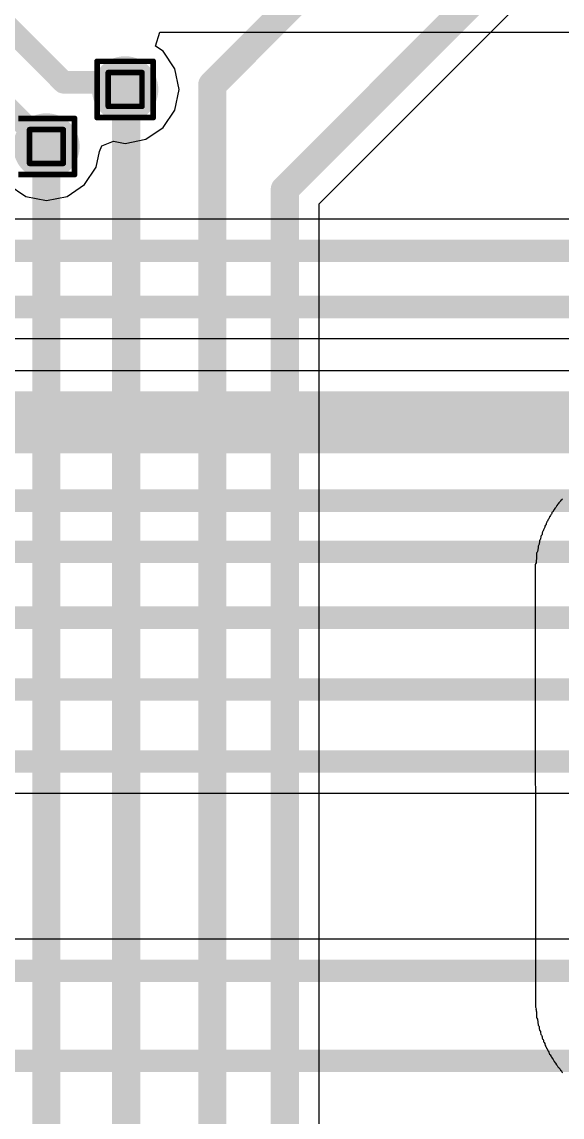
# Model space of a CAD drawing. Header units: inches. Extents: x -8 to 210, y -39 to 109.
# Drawn here: x 34.7 to 39.59, y 32.05 to 41.95 of the extents above; entities that cross this region are included whole.
import ezdxf

# ---------------------------------------------------------------- set-up
doc = ezdxf.new("R2010")
doc.units = ezdxf.units.IN
for name, color, linetype in [('Bottom Layer', 5, 'Continuous'), ('Bottom Overlay', 54, 'Continuous'), ('Drill Drawing', 1, 'Continuous'), ('Top Layer', 1, 'Continuous'), ('Via Holes', 16, 'Continuous')]:
    doc.layers.add(name, color=color, linetype=linetype)

msp = doc.modelspace()

# ---------------------------------------------------------------- hatches: boundary and pattern name
at = {"layer": 'Bottom Layer'}
h = msp.add_hatch(color=5, dxfattribs=at)
edge = h.paths.add_edge_path()
edge.add_arc((35.6362, 41.3354), 0.3, 0, 360)
h = msp.add_hatch(color=5, dxfattribs=at)
edge = h.paths.add_edge_path()
edge.add_arc((34.925, 40.8201), 0.3, 0, 360)
at = {"layer": 'Top Layer'}
h = msp.add_hatch(color=1, dxfattribs=at)
edge = h.paths.add_edge_path()
edge.add_arc((35.6362, 41.3354), 0.3, 0, 360)
h = msp.add_hatch(color=1, dxfattribs=at)
edge = h.paths.add_edge_path()
edge.add_arc((34.925, 40.8201), 0.3, 0, 360)
at = {"layer": 'Via Holes'}
h = msp.add_hatch(color=7, dxfattribs=at)
edge = h.paths.add_edge_path()
edge.add_arc((35.6362, 41.3354), 0.15, 0, 360)
h = msp.add_hatch(color=7, dxfattribs=at)
edge = h.paths.add_edge_path()
edge.add_arc((34.925, 40.8201), 0.15, 0, 360)

# ---------------------------------------------------------------- linework, layer by layer
at = {"layer": 'Bottom Layer'}
for p, q in [((35.9106, 41.7267), (35.9491, 41.8537)), ((35.9491, 41.8537), (68.5636, 41.8537)), ((35.9807, 41.6799), (35.9106, 41.7267)), ((36.0863, 41.5218), (35.9807, 41.6799)), ((36.1234, 41.3354), (36.0863, 41.5218)), ((36.0863, 41.149), (36.1234, 41.3354)), ((35.9807, 40.9909), (36.0863, 41.149)), ((35.8226, 40.8853), (35.9807, 40.9909)), ((35.4243, 40.825), (35.5319, 40.869)), ((35.5319, 40.869), (35.6362, 40.8482)), ((35.6362, 40.8482), (35.8226, 40.8853)), ((35.3751, 40.6336), (35.4032, 40.775)), ((35.4032, 40.775), (35.4243, 40.825)), ((35.2695, 40.4756), (35.3751, 40.6336)), ((34.5805, 40.4756), (34.7386, 40.37)), ((35.1114, 40.37), (35.2695, 40.4756)), ((34.7386, 40.37), (34.925, 40.3329)), ((34.925, 40.3329), (35.1114, 40.37)), ((41.6775, 40.1629), (23.5205, 40.1629)), ((23.5205, 39.0851), (46.9885, 39.0851)), ((52.8254, 38.7948), (32.7954, 38.7948)), ((19.5296, 34.9807), (60.013, 34.9807)), ((60.1472, 33.6602), (19.6483, 33.6602))]:
    msp.add_line(p, q, dxfattribs=at)
for points in [[(33.9598, 42.5196, 0.2032, 0.2032, 0), (35.0799, 41.3995, 0.2032, 0.2032, 0)], [(33.6065, 42.1386, 0.2032, 0.2032, 0), (34.925, 40.8201, 0.2032, 0.2032, 0)], [(35.0799, 41.3995, 0.2032, 0.2032, 0), (35.5721, 41.3995, 0.2032, 0.2032, 0)], [(35.5721, 41.3995, 0.2032, 0.2032, 0), (35.6362, 41.3354, 0.2032, 0.2032, 0)], [(23.1981, 39.878, 0.2032, 0.2032, 0), (41.6098, 39.878, 0.2032, 0.2032, 0)], [(23.1981, 39.37, 0.2032, 0.2032, 0), (46.9885, 39.37, 0.2032, 0.2032, 0)], [(32.6898, 38.3286, 0.5588, 0.5588, 0), (52.931, 38.3286, 0.5588, 0.5588, 0)], [(20.4671, 37.6222, 0.2032, 0.2032, 0), (58.1962, 37.6222, 0.2032, 0.2032, 0)], [(17.9324, 37.1602, 0.2032, 0.2032, 0), (58.6994, 37.1602, 0.2032, 0.2032, 0)], [(18.6278, 36.5656, 0.2032, 0.2032, 0), (59.4964, 36.5656, 0.2032, 0.2032, 0)], [(18.6278, 35.9156, 0.2032, 0.2032, 0), (60.3192, 35.9156, 0.2032, 0.2032, 0)], [(18.8189, 35.2656, 0.2032, 0.2032, 0), (60.131, 35.2656, 0.2032, 0.2032, 0)], [(18.3639, 33.3753, 0.2032, 0.2032, 0), (60.5315, 33.3753, 0.2032, 0.2032, 0)], [(18.8214, 32.5628, 0.2032, 0.2032, 0), (60.325, 32.5628, 0.2032, 0.2032, 0)]]:
    msp.add_lwpolyline(points, format="xyseb", dxfattribs=at)
for points in [[(35.0291, 41.3995, 0.1016, 0.1016, 1), (35.1307, 41.3995, 0.1016, 0.1016, 1)], [(35.0291, 41.3995, 0.1016, 0.1016, 1), (35.1307, 41.3995, 0.1016, 0.1016, 1)], [(35.5213, 41.3995, 0.1016, 0.1016, 1), (35.6229, 41.3995, 0.1016, 0.1016, 1)], [(35.5213, 41.3995, 0.1016, 0.1016, 1), (35.6229, 41.3995, 0.1016, 0.1016, 1)], [(35.5854, 41.3354, 0.1016, 0.1016, 1), (35.687, 41.3354, 0.1016, 0.1016, 1)], [(34.8742, 40.8201, 0.1016, 0.1016, 1), (34.9758, 40.8201, 0.1016, 0.1016, 1)]]:
    msp.add_lwpolyline(points, format="xyseb", close=True, dxfattribs=at)
at = {"layer": 'Bottom Overlay'}
for p, q in [((39.5447, 37.5873), (39.5394, 37.5781)), ((39.5499, 37.5926), (39.5447, 37.5873)), ((39.5565, 37.6018), (39.5499, 37.5926)), ((39.5578, 37.6044), (39.5565, 37.6018)), ((39.5598, 37.6063), (39.5578, 37.6044)), ((39.5624, 37.6077), (39.5598, 37.6063)), ((39.5696, 37.6175), (39.5624, 37.6077)), ((39.5709, 37.6201), (39.5696, 37.6175)), ((39.5814, 37.6306), (39.5709, 37.6201)), ((39.5827, 37.6332), (39.5814, 37.6306)), ((39.588, 37.6385), (39.5827, 37.6332)), ((39.4804, 37.4876), (39.4752, 37.4784)), ((39.483, 37.4942), (39.4804, 37.4876)), ((39.4889, 37.5001), (39.483, 37.4942)), ((39.4916, 37.5066), (39.4889, 37.5001)), ((39.4935, 37.5139), (39.4916, 37.5066)), ((39.4968, 37.5171), (39.4935, 37.5139)), ((39.5014, 37.5204), (39.4968, 37.5171)), ((39.5027, 37.523), (39.5014, 37.5204)), ((39.5047, 37.525), (39.5027, 37.523)), ((39.5066, 37.5335), (39.5047, 37.525)), ((39.5093, 37.5362), (39.5066, 37.5335)), ((39.5106, 37.5388), (39.5093, 37.5362)), ((39.5132, 37.5414), (39.5106, 37.5388)), ((39.5184, 37.5506), (39.5132, 37.5414)), ((39.5198, 37.5532), (39.5184, 37.5506)), ((39.5217, 37.5552), (39.5198, 37.5532)), ((39.5244, 37.5565), (39.5217, 37.5552)), ((39.5276, 37.5598), (39.5244, 37.5565)), ((39.5342, 37.5716), (39.5276, 37.5598)), ((39.5355, 37.5742), (39.5342, 37.5716)), ((39.5394, 37.5781), (39.5355, 37.5742)), ((39.4306, 37.3905), (39.4286, 37.382)), ((39.4345, 37.3997), (39.4306, 37.3905)), ((39.4371, 37.4023), (39.4345, 37.3997)), ((39.4384, 37.405), (39.4371, 37.4023)), ((39.441, 37.4076), (39.4384, 37.405)), ((39.4424, 37.4155), (39.441, 37.4076)), ((39.4437, 37.4207), (39.4424, 37.4155)), ((39.4463, 37.4273), (39.4437, 37.4207)), ((39.4483, 37.4292), (39.4463, 37.4273)), ((39.4542, 37.4365), (39.4483, 37.4292)), ((39.4555, 37.4443), (39.4542, 37.4365)), ((39.4581, 37.4509), (39.4555, 37.4443)), ((39.4653, 37.4581), (39.4581, 37.4509)), ((39.4686, 37.4666), (39.4653, 37.4581)), ((39.4712, 37.4732), (39.4686, 37.4666)), ((39.4725, 37.4758), (39.4712, 37.4732)), ((39.4752, 37.4784), (39.4725, 37.4758)), ((39.3925, 37.2961), (39.3912, 37.2764)), ((39.3938, 37.3013), (39.3925, 37.2961)), ((39.3991, 37.3066), (39.3938, 37.3013)), ((39.4023, 37.3112), (39.3991, 37.3066)), ((39.4043, 37.3184), (39.4023, 37.3112)), ((39.4056, 37.3315), (39.4043, 37.3184)), ((39.4082, 37.3381), (39.4056, 37.3315)), ((39.4096, 37.3407), (39.4082, 37.3381)), ((39.4122, 37.3433), (39.4096, 37.3407)), ((39.4155, 37.3479), (39.4122, 37.3433)), ((39.4174, 37.3591), (39.4155, 37.3479)), ((39.4187, 37.3643), (39.4174, 37.3591)), ((39.4227, 37.3709), (39.4187, 37.3643)), ((39.426, 37.3755), (39.4227, 37.3709)), ((39.4286, 37.382), (39.426, 37.3755)), ((39.3676, 37.1977), (39.3656, 37.1774)), ((39.3689, 37.2069), (39.3676, 37.1977)), ((39.3702, 37.2121), (39.3689, 37.2069)), ((39.3781, 37.2292), (39.3702, 37.2121)), ((39.3807, 37.2554), (39.3781, 37.2292)), ((39.382, 37.2607), (39.3807, 37.2554)), ((39.3859, 37.2672), (39.382, 37.2607)), ((39.3912, 37.2764), (39.3859, 37.2672)), ((39.3545, 37.1439), (39.3531, 37.0901)), ((39.3571, 37.1531), (39.3545, 37.1439)), ((39.361, 37.157), (39.3571, 37.1531)), ((39.363, 37.1616), (39.361, 37.157)), ((39.3656, 37.1774), (39.363, 37.1616)), ((39.344, 37.0508), (39.3427, 37.0455)), ((39.3427, 37.0455), (39.344, 33.0482)), ((39.3505, 37.0599), (39.344, 37.0508)), ((39.3505, 37.0836), (39.3499, 37.0724)), ((39.3499, 37.0724), (39.3505, 37.0599)), ((39.3531, 37.0901), (39.3505, 37.0836)), ((39.344, 33.0482), (39.3492, 33.0403)), ((39.3492, 33.0403), (39.3499, 33.0278)), ((39.3499, 33.0278), (39.3492, 33.0272)), ((39.3492, 33.0272), (39.3505, 33.0232)), ((39.3505, 33.0232), (39.3518, 33.0114)), ((39.3518, 33.0114), (39.3531, 33.0075)), ((39.3531, 33.0075), (39.3551, 32.9531)), ((39.3551, 32.9531), (39.3571, 32.9485)), ((39.3571, 32.9485), (39.3636, 32.9393)), ((39.3636, 32.9393), (39.3689, 32.8855)), ((39.3689, 32.8855), (39.3715, 32.8829)), ((39.3715, 32.8829), (39.3728, 32.8803)), ((39.3728, 32.8803), (39.3755, 32.8776)), ((39.3755, 32.8776), (39.3781, 32.8684)), ((39.3781, 32.8684), (39.3794, 32.8514)), ((39.3794, 32.8514), (39.3807, 32.8461)), ((39.3807, 32.8461), (39.382, 32.8396)), ((39.382, 32.8396), (39.3899, 32.8278)), ((39.3899, 32.8278), (39.3912, 32.8186)), ((39.3912, 32.8186), (39.3932, 32.8009)), ((39.3932, 32.8009), (39.3978, 32.7937)), ((39.3978, 32.7937), (39.4017, 32.7897)), ((39.4017, 32.7897), (39.4043, 32.7792)), ((39.4043, 32.7792), (39.4056, 32.7687)), ((39.4056, 32.7687), (39.4082, 32.7622)), ((39.4082, 32.7622), (39.4096, 32.7596)), ((39.4096, 32.7596), (39.4135, 32.7556)), ((39.4135, 32.7556), (39.4161, 32.7491)), ((39.4161, 32.7491), (39.4181, 32.7379)), ((39.4181, 32.7379), (39.4194, 32.7327)), ((39.4194, 32.7327), (39.4214, 32.7307)), ((39.4214, 32.7307), (39.4227, 32.7281)), ((39.4227, 32.7281), (39.4279, 32.7202)), ((39.4279, 32.7202), (39.4292, 32.715)), ((39.4292, 32.715), (39.4325, 32.7012)), ((39.4325, 32.7012), (39.4391, 32.6933)), ((39.4391, 32.6933), (39.4424, 32.6861)), ((39.4424, 32.6861), (39.4437, 32.6782)), ((39.4437, 32.6782), (39.4496, 32.671)), ((39.4496, 32.671), (39.4515, 32.669)), ((39.4515, 32.669), (39.4529, 32.6664)), ((39.4529, 32.6664), (39.4542, 32.6625)), ((39.4542, 32.6625), (39.4555, 32.6572)), ((39.4555, 32.6572), (39.4588, 32.6487)), ((39.4588, 32.6487), (39.466, 32.6415)), ((39.466, 32.6415), (39.4693, 32.6277)), ((39.4693, 32.6277), (39.4725, 32.6231)), ((39.4725, 32.6231), (39.4791, 32.6166)), ((39.4791, 32.6166), (39.4804, 32.6113)), ((39.4804, 32.6113), (39.4856, 32.6021)), ((39.4856, 32.6021), (39.4909, 32.5943)), ((39.4909, 32.5943), (39.4942, 32.5857)), ((39.4942, 32.5857), (39.504, 32.5759)), ((39.504, 32.5759), (39.5073, 32.5674)), ((39.5073, 32.5674), (39.5106, 32.5628)), ((39.5106, 32.5628), (39.5132, 32.5602)), ((39.5132, 32.5602), (39.5145, 32.5575)), ((39.5145, 32.5575), (39.5211, 32.5457)), ((39.5211, 32.5457), (39.5244, 32.5424)), ((39.5244, 32.5424), (39.527, 32.5411)), ((39.527, 32.5411), (39.5348, 32.5254)), ((39.5348, 32.5254), (39.5407, 32.5195)), ((39.5407, 32.5195), (39.5473, 32.5077)), ((39.5473, 32.5077), (39.5493, 32.5057)), ((39.5493, 32.5057), (39.5519, 32.5044)), ((39.5519, 32.5044), (39.5539, 32.5024)), ((39.5539, 32.5024), (39.5552, 32.4998)), ((39.5552, 32.4998), (39.5611, 32.4926)), ((39.5611, 32.4926), (39.567, 32.4867)), ((39.567, 32.4867), (39.5722, 32.4775)), ((39.5722, 32.4775), (39.5788, 32.4709)), ((39.5788, 32.4709), (39.584, 32.4618)), ((39.584, 32.4618), (39.5886, 32.4572))]:
    msp.add_line(p, q, dxfattribs=at)
at = {"layer": 'Drill Drawing'}
for points in [[(35.3822, 41.5894, 0.0508, 0.0508, 0), (35.8902, 41.5894, 0.0508, 0.0508, 0)], [(35.3822, 41.0814, 0.0508, 0.0508, 0), (35.3822, 41.5894, 0.0508, 0.0508, 0)], [(35.8902, 41.0814, 0.0508, 0.0508, 0), (35.8902, 41.5894, 0.0508, 0.0508, 0)], [(35.4838, 41.4878, 0.0508, 0.0508, 0), (35.7886, 41.4878, 0.0508, 0.0508, 0)], [(35.4838, 41.183, 0.0508, 0.0508, 0), (35.4838, 41.4878, 0.0508, 0.0508, 0)], [(35.7886, 41.183, 0.0508, 0.0508, 0), (35.7886, 41.4878, 0.0508, 0.0508, 0)], [(35.4838, 41.183, 0.0508, 0.0508, 0), (35.7886, 41.183, 0.0508, 0.0508, 0)], [(34.671, 41.0741, 0.0508, 0.0508, 0), (35.179, 41.0741, 0.0508, 0.0508, 0)], [(35.179, 40.5661, 0.0508, 0.0508, 0), (35.179, 41.0741, 0.0508, 0.0508, 0)], [(35.3822, 41.0814, 0.0508, 0.0508, 0), (35.8902, 41.0814, 0.0508, 0.0508, 0)], [(34.7726, 40.9725, 0.0508, 0.0508, 0), (35.0774, 40.9725, 0.0508, 0.0508, 0)], [(34.7726, 40.6677, 0.0508, 0.0508, 0), (34.7726, 40.9725, 0.0508, 0.0508, 0)], [(35.0774, 40.6677, 0.0508, 0.0508, 0), (35.0774, 40.9725, 0.0508, 0.0508, 0)], [(34.7726, 40.6677, 0.0508, 0.0508, 0), (35.0774, 40.6677, 0.0508, 0.0508, 0)], [(34.671, 40.5661, 0.0508, 0.0508, 0), (35.179, 40.5661, 0.0508, 0.0508, 0)]]:
    msp.add_lwpolyline(points, format="xyseb", dxfattribs=at)
for points in [[(35.3695, 41.5894, 0.0254, 0.0254, 1), (35.3949, 41.5894, 0.0254, 0.0254, 1)], [(35.3695, 41.5894, 0.0254, 0.0254, 1), (35.3949, 41.5894, 0.0254, 0.0254, 1)], [(35.8775, 41.5894, 0.0254, 0.0254, 1), (35.9029, 41.5894, 0.0254, 0.0254, 1)], [(35.8775, 41.5894, 0.0254, 0.0254, 1), (35.9029, 41.5894, 0.0254, 0.0254, 1)], [(35.4711, 41.4878, 0.0254, 0.0254, 1), (35.4965, 41.4878, 0.0254, 0.0254, 1)], [(35.4711, 41.4878, 0.0254, 0.0254, 1), (35.4965, 41.4878, 0.0254, 0.0254, 1)], [(35.7759, 41.4878, 0.0254, 0.0254, 1), (35.8013, 41.4878, 0.0254, 0.0254, 1)], [(35.7759, 41.4878, 0.0254, 0.0254, 1), (35.8013, 41.4878, 0.0254, 0.0254, 1)], [(35.4711, 41.183, 0.0254, 0.0254, 1), (35.4965, 41.183, 0.0254, 0.0254, 1)], [(35.4711, 41.183, 0.0254, 0.0254, 1), (35.4965, 41.183, 0.0254, 0.0254, 1)], [(35.7759, 41.183, 0.0254, 0.0254, 1), (35.8013, 41.183, 0.0254, 0.0254, 1)], [(35.7759, 41.183, 0.0254, 0.0254, 1), (35.8013, 41.183, 0.0254, 0.0254, 1)], [(35.1663, 41.0741, 0.0254, 0.0254, 1), (35.1917, 41.0741, 0.0254, 0.0254, 1)], [(35.1663, 41.0741, 0.0254, 0.0254, 1), (35.1917, 41.0741, 0.0254, 0.0254, 1)], [(35.3695, 41.0814, 0.0254, 0.0254, 1), (35.3949, 41.0814, 0.0254, 0.0254, 1)], [(35.3695, 41.0814, 0.0254, 0.0254, 1), (35.3949, 41.0814, 0.0254, 0.0254, 1)], [(35.8775, 41.0814, 0.0254, 0.0254, 1), (35.9029, 41.0814, 0.0254, 0.0254, 1)], [(35.8775, 41.0814, 0.0254, 0.0254, 1), (35.9029, 41.0814, 0.0254, 0.0254, 1)], [(34.7599, 40.9725, 0.0254, 0.0254, 1), (34.7853, 40.9725, 0.0254, 0.0254, 1)], [(34.7599, 40.9725, 0.0254, 0.0254, 1), (34.7853, 40.9725, 0.0254, 0.0254, 1)], [(35.0647, 40.9725, 0.0254, 0.0254, 1), (35.0901, 40.9725, 0.0254, 0.0254, 1)], [(35.0647, 40.9725, 0.0254, 0.0254, 1), (35.0901, 40.9725, 0.0254, 0.0254, 1)], [(34.7599, 40.6677, 0.0254, 0.0254, 1), (34.7853, 40.6677, 0.0254, 0.0254, 1)], [(34.7599, 40.6677, 0.0254, 0.0254, 1), (34.7853, 40.6677, 0.0254, 0.0254, 1)], [(35.0647, 40.6677, 0.0254, 0.0254, 1), (35.0901, 40.6677, 0.0254, 0.0254, 1)], [(35.0647, 40.6677, 0.0254, 0.0254, 1), (35.0901, 40.6677, 0.0254, 0.0254, 1)], [(35.1663, 40.5661, 0.0254, 0.0254, 1), (35.1917, 40.5661, 0.0254, 0.0254, 1)], [(35.1663, 40.5661, 0.0254, 0.0254, 1), (35.1917, 40.5661, 0.0254, 0.0254, 1)]]:
    msp.add_lwpolyline(points, format="xyseb", close=True, dxfattribs=at)
at = {"layer": 'Top Layer'}
for p, q in [((37.39, 40.3033), (41.8194, 44.7327)), ((37.39, 17.1196), (37.39, 40.3033))]:
    msp.add_line(p, q, dxfattribs=at)
for points in [[(37.0792, 40.432, 0.254, 0.254, 0), (41.8592, 45.212, 0.254, 0.254, 0)], [(36.4236, 41.3766, 0.254, 0.254, 0), (37.8206, 42.7736, 0.254, 0.254, 0)], [(35.6362, 41.3354, 0.254, 0.254, 0), (35.6458, 41.3258, 0.254, 0.254, 0)], [(35.6458, 13.854, 0.254, 0.254, 0), (35.6458, 41.3258, 0.254, 0.254, 0)], [(36.4236, 13.9446, 0.254, 0.254, 0), (36.4236, 41.3766, 0.254, 0.254, 0)], [(34.925, 13.2334, 0.254, 0.254, 0), (34.925, 40.8201, 0.254, 0.254, 0)], [(37.0792, 16.7526, 0.254, 0.254, 0), (37.0792, 40.432, 0.254, 0.254, 0)]]:
    msp.add_lwpolyline(points, format="xyseb", dxfattribs=at)
for points in [[(35.5727, 41.3354, 0.127, 0.127, 1), (35.6997, 41.3354, 0.127, 0.127, 1)], [(35.5823, 41.3258, 0.127, 0.127, 1), (35.7093, 41.3258, 0.127, 0.127, 1)], [(35.5823, 41.3258, 0.127, 0.127, 1), (35.7093, 41.3258, 0.127, 0.127, 1)], [(36.3601, 41.3766, 0.127, 0.127, 1), (36.4871, 41.3766, 0.127, 0.127, 1)], [(36.3601, 41.3766, 0.127, 0.127, 1), (36.4871, 41.3766, 0.127, 0.127, 1)], [(34.8615, 40.8201, 0.127, 0.127, 1), (34.9885, 40.8201, 0.127, 0.127, 1)], [(37.0157, 40.432, 0.127, 0.127, 1), (37.1427, 40.432, 0.127, 0.127, 1)], [(37.0157, 40.432, 0.127, 0.127, 1), (37.1427, 40.432, 0.127, 0.127, 1)]]:
    msp.add_lwpolyline(points, format="xyseb", close=True, dxfattribs=at)

doc.saveas('drawing.dxf')
